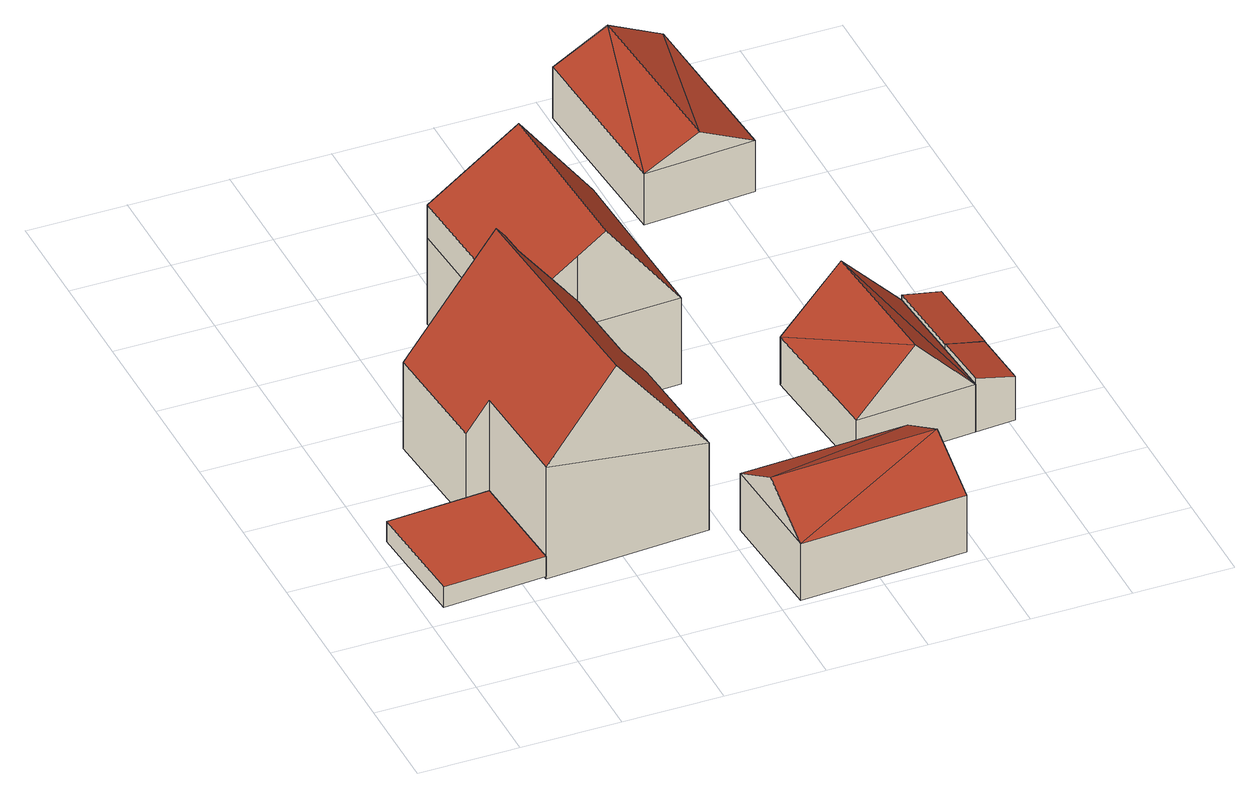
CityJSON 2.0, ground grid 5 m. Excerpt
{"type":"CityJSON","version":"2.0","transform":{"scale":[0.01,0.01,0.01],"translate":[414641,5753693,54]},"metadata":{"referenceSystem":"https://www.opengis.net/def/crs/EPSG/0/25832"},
"CityObjects":{
"building1":{"type":"Building","attributes":{"Gemeindeschluessel":"05515000","Geometrietyp2DReferenz":"3000","function":"51009_1610","roofType":"1000","measuredHeight":1.13},"geometry":[{"type":"Solid","lod":"2","boundaries":[[[[0,1,2,3]],[[4,5,1,0]],[[6,7,5,4]],[[8,9,7,6]],[[3,2,9,8]],[[6,4,0,3,8]],[[1,5,7,9,2]]]],"semantics":{"surfaces":[{"type":"WallSurface"},{"type":"RoofSurface"},{"type":"GroundSurface"}],"values":[[0,0,0,0,0,1,2]]}}]},
"building2":{"type":"Building","attributes":{"Gemeindeschluessel":"05515000","Geometrietyp2DReferenz":"3000","function":"31001_1000","roofType":"5000","measuredHeight":10.72},"address":[{"country":"Germany","locality":"Münster","thoroughfareNumber":"11a","thoroughfareName":"Berdelheide"}],"geometry":[{"type":"Solid","lod":"2","boundaries":[[[[10,11,12,13]],[[14,15,11,10]],[[16,17,15,14]],[[18,19,17,16]],[[20,21,19,18]],[[22,23,21,20]],[[24,25,23,22]],[[26,27,25,24]],[[28,29,27,26]],[[13,12,29,28]],[[18,16,14,10,13,30,31,20]],[[31,30,28,26,24,22]],[[28,30,13]],[[20,31,22]],[[11,15,17,19,21,23,25,27,29,12]]]],"semantics":{"surfaces":[{"type":"WallSurface"},{"type":"RoofSurface"},{"type":"GroundSurface"}],"values":[[0,0,0,0,0,0,0,0,0,0,1,1,0,0,2]]}}]},
"building3":{"type":"Building","attributes":{"Gemeindeschluessel":"05515000","Geometrietyp2DReferenz":"3000","function":"31001_1000","roofType":"5000","measuredHeight":9.7},"address":[{"country":"Germany","locality":"Münster","thoroughfareNumber":"11","thoroughfareName":"Berdelheide"}],"geometry":[{"type":"Solid","lod":"2","boundaries":[[[[32,33,34,35]],[[36,37,33,32]],[[38,39,37,36]],[[40,41,39,38]],[[42,43,41,40]],[[35,34,43,42]],[[35,44,45,32]],[[46,47,48,49,45,44]],[[45,49,36,32]],[[49,48,38,36]],[[48,47,40,38]],[[47,46,42,40]],[[46,44,35,42]],[[33,37,39,41,43,34]]]],"semantics":{"surfaces":[{"type":"WallSurface"},{"type":"RoofSurface"},{"type":"GroundSurface"}],"values":[[0,0,0,0,0,0,1,1,0,0,0,0,0,2]]}}]},
"building4":{"type":"Building","attributes":{"Gemeindeschluessel":"05515000","Geometrietyp2DReferenz":"3000","function":"31001_2460","roofType":"3100","measuredHeight":4.88},"geometry":[{"type":"Solid","lod":"2","boundaries":[[[[50,51,52,53]],[[54,55,51,50]],[[56,57,55,54]],[[53,52,57,56]],[[50,58,54]],[[56,59,53]],[[50,53,59]],[[59,58,50]],[[58,59,56]],[[56,54,58]],[[51,55,57,52]]]],"semantics":{"surfaces":[{"type":"WallSurface"},{"type":"RoofSurface"},{"type":"GroundSurface"}],"values":[[0,0,0,0,0,0,1,1,1,1,2]]}}]},
"building5":{"type":"Building","attributes":{"Gemeindeschluessel":"05515000","Geometrietyp2DReferenz":"3000","function":"31001_2460","roofType":"3100","measuredHeight":5.86},"geometry":[{"type":"Solid","lod":"2","boundaries":[[[[60,61,62,63]],[[64,65,61,60]],[[66,67,65,64]],[[68,69,67,66]],[[63,62,69,68]],[[70,71,63]],[[63,68,70]],[[66,64,60,71]],[[71,70,66]],[[70,68,66]],[[71,60,63]],[[61,65,67,69,62]]]],"semantics":{"surfaces":[{"type":"WallSurface"},{"type":"RoofSurface"},{"type":"GroundSurface"}],"values":[[0,0,0,0,0,1,1,1,1,0,0,2]]}}]},
"building6":{"type":"Building","attributes":{"Gemeindeschluessel":"05515000","Geometrietyp2DReferenz":"3000","function":"31001_2700","roofType":"2100","measuredHeight":2.98},"geometry":[{"type":"Solid","lod":"2","boundaries":[[[[72,73,74,75]],[[76,77,73,72]],[[78,79,77,76]],[[75,74,79,78]],[[76,72,75,78]],[[73,77,79,74]]]],"semantics":{"surfaces":[{"type":"WallSurface"},{"type":"RoofSurface"},{"type":"GroundSurface"}],"values":[[0,0,0,0,1,2]]}}]},
"building7":{"type":"Building","attributes":{"Gemeindeschluessel":"05515000","Geometrietyp2DReferenz":"3000","function":"51009_1610","roofType":"2100","measuredHeight":2.96},"geometry":[{"type":"Solid","lod":"2","boundaries":[[[[80,77,79,81]],[[82,83,77,80]],[[84,85,83,82]],[[81,79,85,84]],[[82,80,81,84]],[[77,83,85,79]]]],"semantics":{"surfaces":[{"type":"WallSurface"},{"type":"RoofSurface"},{"type":"GroundSurface"}],"values":[[0,0,0,0,1,2]]}}]},
"building8":{"type":"Building","attributes":{"Gemeindeschluessel":"05515000","Geometrietyp2DReferenz":"3000","function":"31001_2460","roofType":"3100","measuredHeight":4.25},"geometry":[{"type":"Solid","lod":"2","boundaries":[[[[86,87,88,89]],[[90,91,87,86]],[[92,93,91,90]],[[89,88,93,92]],[[86,94,90]],[[92,95,89]],[[89,95,94]],[[94,86,89]],[[95,92,90]],[[90,94,95]],[[87,91,93,88]]]],"semantics":{"surfaces":[{"type":"WallSurface"},{"type":"RoofSurface"},{"type":"GroundSurface"}],"values":[[0,0,0,0,0,0,1,1,1,1,2]]}}]}
},
"vertices":[
[55,1152,181],[55,1152,68],[93,589,68],[93,589,181],[455,1179,181],[455,1179,68],[571,1187,181],[571,1187,68],[609,624,181],[609,624,68],
[929,1696,1074],[929,1696,56],[921,1825,56],[921,1825,1072],[1228,1710,698],[1228,1710,56],[1260,1280,698],[1260,1280,56],[1384,1289,541],[1384,1289,56],[1430,679,541],[1430,679,56],[609,624,676],[609,624,56],[571,1187,682],[571,1187,56],[455,1179,535],[455,1179,56],[408,1793,535],[408,1793,56],[877,1823,1128],[966,648,1128],
[1744,1733,552],[1744,1733,72],[1703,2645,72],[1703,2645,552],[1228,1709,552],[1228,1709,72],[929,1696,552],[929,1696,72],[921,1825,552],[921,1825,72],[872,2603,552],[872,2603,72],[1329,2626,1042],[1370,1716,1042],[872,2603,734],[921,1825,744],[929,1696,745],[1228,1709,946],
[1605,38,360],[1605,38,45],[2437,83,45],[2437,83,360],[1566,639,360],[1566,639,45],[2404,684,360],[2404,684,45],[1586,339,533],[2420,384,533],
[2774,1621,320],[2774,1621,55],[2162,1576,55],[2162,1576,320],[2806,1197,320],[2806,1197,55],[2828,899,320],[2828,899,55],[2225,854,320],[2225,854,55],[2526,876,642],[2468,1598,642],
[2828,899,351],[2828,899,53],[3028,913,53],[3028,913,298],[2806,1197,351],[2806,1197,53],[3006,1212,298],[3006,1212,53],
[2806,1197,349],[3006,1212,301],[2774,1621,349],[2774,1621,53],[2975,1636,301],[2975,1636,53],
[2003,3817,364],[2003,3817,80],[2063,2906,80],[2063,2906,364],[2561,3854,364],[2561,3854,80],[2621,2943,364],[2621,2943,80],[2282,3836,505],[2342,2925,505]
]}
